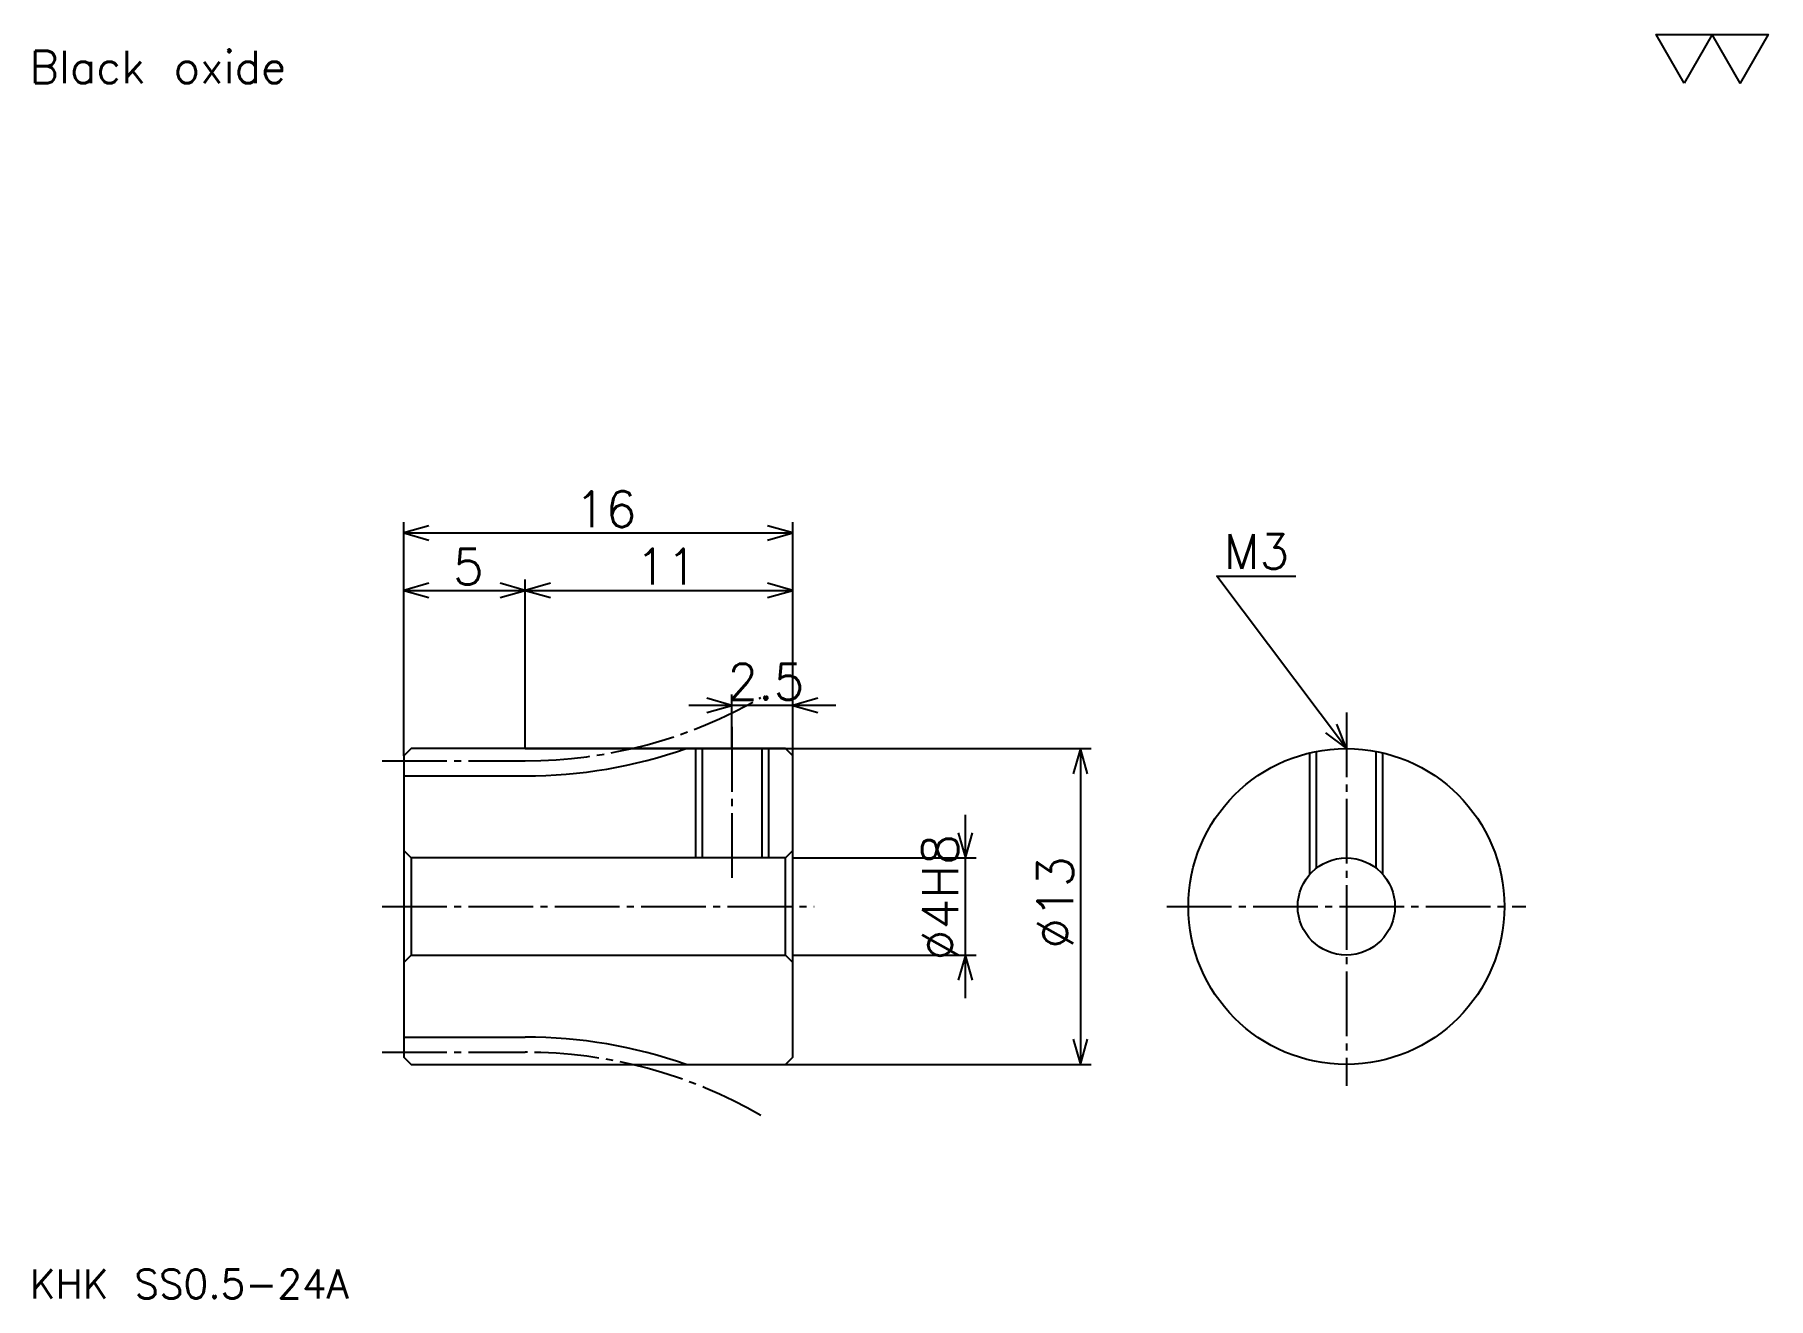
# Model space of a CAD drawing. Extents: x 3.2 to 74.5, y 3.3 to 55.3.
import ezdxf

# ---------------------------------------------------------------- set-up
doc = ezdxf.new("R2010")
doc.units = 0
doc.linetypes.add('DASHDOT', pattern=[3.551019, 2.663265, -0.295918, 0.295918, -0.295918])
doc.layers.get('0').update_dxf_attribs({"linetype": 'CONTINUOUS'})
doc.layers.add('DASHDOT', color=6, linetype='DASHDOT')
doc.styles.add('KANJI', font='TXT', dxfattribs={"bigfont": 'BIGFONT'})

msp = doc.modelspace()

# ---------------------------------------------------------------- linework, layer by layer
at = {"color": 5}
for p, q in [((18.346941, 25.882654), (18.346941, 35.204082)), ((34.346939, 25.882654), (34.346939, 35.204082)), ((18.346941, 34.760204), (34.346939, 34.760204)), ((23.346941, 25.882654), (23.346941, 32.836735)), ((18.346941, 32.39286), (23.346941, 32.39286)), ((23.346941, 32.39286), (34.346939, 32.39286)), ((31.846941, 25.882654), (31.846941, 28.102041)), ((36.122452, 27.658165), (30.07143, 27.658165)), ((18.346941, 25.582653), (18.346941, 25.882654)), ((23.346941, 25.882654), (34.346939, 25.882654)), ((31.846941, 25.882654), (31.846941, 25.882654)), ((31.846941, 25.882654), (31.846941, 25.882654)), ((34.346939, 25.882654), (46.627556, 25.882654)), ((34.346939, 25.582653), (34.346939, 25.882654)), ((46.183678, 25.882654), (46.183678, 12.882654)), ((41.448982, 15.607143), (41.448982, 23.158165)), ((34.346939, 21.382654), (41.89286, 21.382654)), ((34.346939, 17.382654), (41.89286, 17.382654)), ((23.346941, 12.882654), (34.346939, 12.882654)), ((34.346939, 12.882654), (46.627556, 12.882654))]:
    msp.add_line(p, q, dxfattribs=at)
at = {"color": 4}
for p, q in [((18.346941, 24.757654), (23.346941, 24.757654)), ((34.346939, 21.682653), (34.04694, 21.382654)), ((18.346941, 17.082655), (18.64694, 17.382654)), ((34.346939, 17.082655), (34.04694, 17.382654)), ((18.346941, 14.007654), (23.346941, 14.007654))]:
    msp.add_line(p, q, dxfattribs=at)
at = {"color": 7}
msp.add_lwpolyline([(71.020409, 53.265305), (69.866325, 55.265713), (74.482651, 55.265713), (73.328575, 53.265305), (72.174492, 55.265713), (71.020409, 53.265305)], dxfattribs=at)
at = {"color": 5}
for points in [[(19.382656, 35.056122), (18.346941, 34.760204), (19.382656, 34.464287)], [(33.311226, 34.464287), (34.346939, 34.760204), (33.311226, 35.056122)], [(57.122452, 25.882654), (51.795921, 32.984695), (55.051025, 32.984695)], [(19.382656, 32.688778), (18.346941, 32.39286), (19.382656, 32.096939)], [(22.311226, 32.096939), (23.346941, 32.39286), (22.311226, 32.688778)], [(24.382656, 32.688778), (23.346941, 32.39286), (24.382656, 32.096939)], [(33.311226, 32.096939), (34.346939, 32.39286), (33.311226, 32.688778)], [(30.811226, 27.362246), (31.846941, 27.658165), (30.811226, 27.954082)], [(35.382656, 27.954082), (34.346939, 27.658165), (35.382656, 27.362246)], [(56.26429, 26.533674), (57.122452, 25.882654), (56.737755, 26.888777)], [(46.479591, 24.846939), (46.183678, 25.882654), (45.887756, 24.846939)], [(41.153065, 22.418369), (41.448982, 21.382654), (41.7449, 22.418369)], [(41.7449, 16.346939), (41.448982, 17.382654), (41.153065, 16.346939)], [(45.887756, 13.918368), (46.183678, 12.882654), (46.479591, 13.918368)]]:
    msp.add_lwpolyline(points, dxfattribs=at)
at = {"color": 4}
for points in [[(23.346941, 25.882654), (23.346941, 25.882654), (18.64694, 25.882654), (18.346941, 25.582653), (18.346941, 17.082655)], [(18.346941, 17.082655), (18.346941, 13.182654), (18.64694, 12.882654), (23.346941, 12.882654), (23.346941, 12.882654), (23.346941, 12.882654), (34.04694, 12.882654), (34.346939, 13.182654), (34.346939, 25.582653), (34.04694, 25.882654), (23.346941, 25.882654), (23.346941, 25.882654)], [(30.346941, 25.882654), (30.346941, 21.382654)], [(30.616941, 25.882654), (30.616941, 21.382654)], [(33.076942, 25.882654), (33.076942, 21.382654)], [(33.346939, 25.882654), (33.346939, 21.382654)], [(55.622452, 20.70553), (55.622452, 25.707211)], [(55.892448, 20.959709), (55.892448, 25.765217)], [(58.352448, 20.959709), (58.352448, 25.765217)], [(58.622452, 20.70553), (58.622452, 25.707211)], [(18.346941, 21.682653), (18.64694, 21.382654), (18.64694, 17.382654), (34.04694, 17.382654), (34.04694, 21.382654), (18.64694, 21.382654)]]:
    msp.add_lwpolyline(points, dxfattribs=at)
for radius in [6.5, 2]:
    msp.add_circle((57.122452, 19.382654), radius, dxfattribs=at)
for centre, start, end in [((23.346941, 44.757652), 270, 289.30883075), ((23.346941, -5.992346), 70.69116925, 90)]:
    msp.add_arc(centre, 20, start, end, dxfattribs=at)
at = {"layer": 'DASHDOT', "color": 7}
for p, q in [((57.122452, 27.362246), (57.122452, 11.9949)), ((17.459187, 25.382654), (23.346941, 25.382654)), ((17.459187, 19.382654), (35.234695, 19.382654)), ((49.734695, 19.382654), (64.510208, 19.382654)), ((17.459187, 13.382654), (23.346941, 13.382654))]:
    msp.add_line(p, q, dxfattribs=at)
msp.add_lwpolyline([(31.846941, 26.770409), (31.846941, 20.4949)], dxfattribs=at)
for centre, start, end in [((23.346941, 44.757652), 270, 299.99999874), ((23.346941, -5.992346), 60.00000126, 90)]:
    msp.add_arc(centre, 19.375, start, end, dxfattribs=at)

# ---------------------------------------------------------------- texts
at = {"color": 7, "style": 'KANJI'}
for s, height, p in [('Black oxide', 1.331633, (2.959184, 53.265305)), ('16', 1.479592, (25.385206, 34.996941)), ('M3', 1.420408, (52.091843, 33.280613)), ('5', 1.479592, (20.366074, 32.629593)), ('11', 1.479592, (27.885206, 32.629593)), ('2.5', 1.479592, (31.654339, 27.894897)), ('KHK SS0.5-24A', 1.183673, (2.959184, 3.255102))]:
    msp.add_text(s, height=height, dxfattribs=at).set_placement(p)
for s, p in [('%%c4H8', (41.153065, 17.163267)), ('%%c13', (45.887756, 17.644135))]:
    msp.add_text(s, height=1.479592, rotation=90, dxfattribs=at).set_placement(p)

doc.saveas('drawing.dxf')
